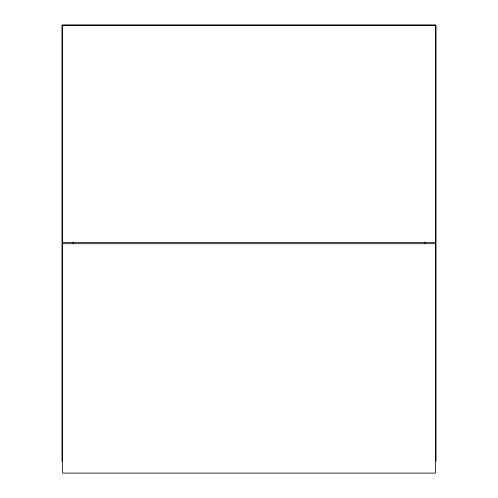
<?xml version="1.0" encoding="UTF-8"?>
<svg xmlns="http://www.w3.org/2000/svg" width="498" height="498" viewBox="0 0 498 498"><rect width="100%" height="100%" fill="white"/><g stroke="black" fill="none" stroke-linecap="round" stroke-linejoin="round"><path stroke-width="0.75" d="M436.011 461.254L436.011 24.9L61.989 24.9L61.989 461.254M424.788 241.91L424.788 243.466M73.212 241.91L73.212 243.466M435.389 25.523L62.611 25.523L62.611 242.458L435.389 242.458L435.389 25.523M435.389 243.703L62.611 243.703L62.611 473.1L435.389 473.1L435.389 243.703"/></g></svg>
